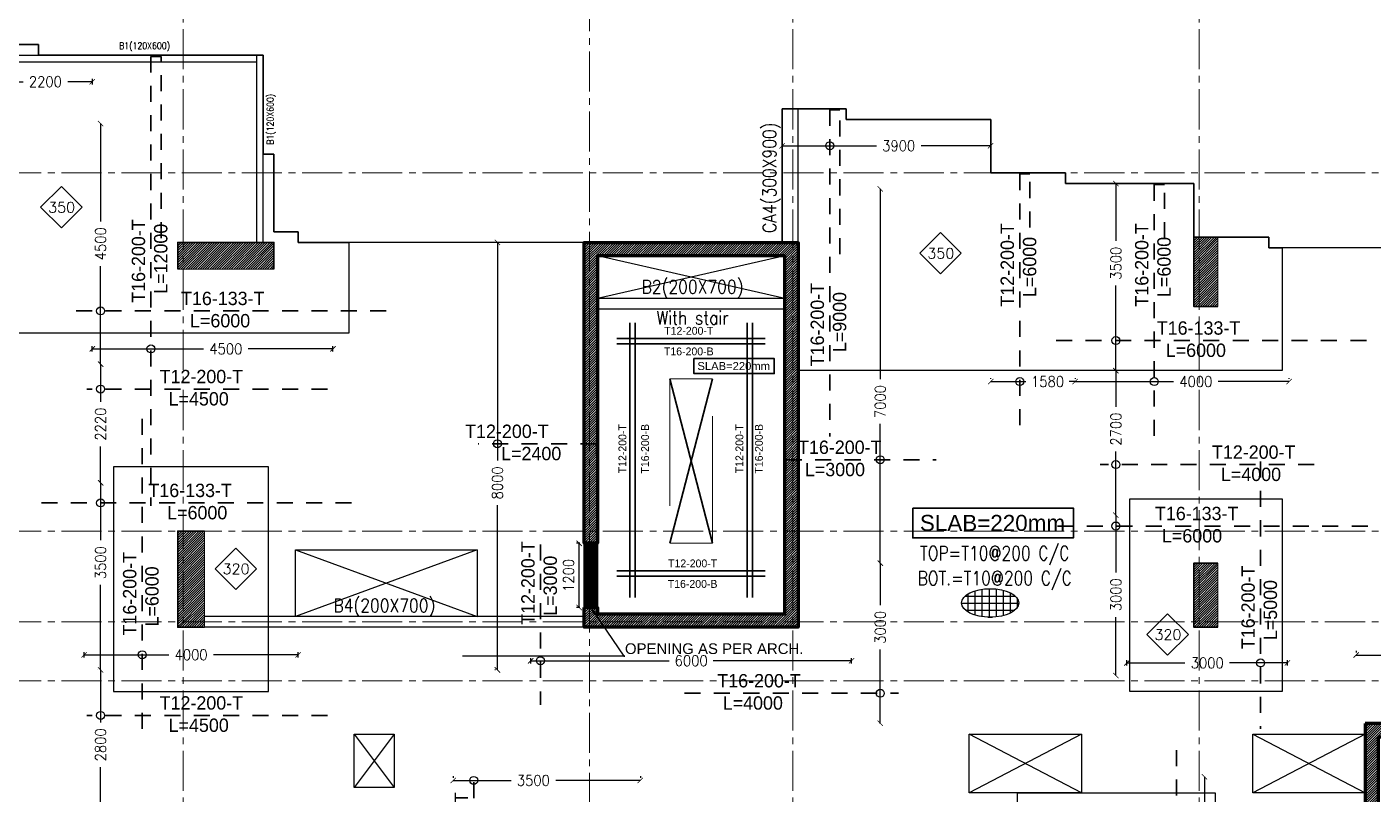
# Model space of a CAD drawing. Header units: millimetres. Extents: x -967280 to 3852, y 2833 to 1955156.
# Drawn here: x -735148 to -709979, y 902215 to 916569 of the extents above; entities that cross this region are included whole.
import ezdxf
from ezdxf import colors
from ezdxf.entities.mleader import LeaderData, LeaderLine
from ezdxf.enums import TextEntityAlignment as Align
from ezdxf.math import Vec2, Vec3

# ---------------------------------------------------------------- set-up
doc = ezdxf.new("R2010")
doc.units = ezdxf.units.MM
doc.header["$LTSCALE"] = 1000
doc.header["$PDMODE"] = 35
doc.header["$PDSIZE"] = 25
for name, pattern in [('$0$DASHED2', [0.375, 0.25, -0.125]), ('B05-FIRST FLOOR PLAN$0$DLINE', [0.55, 0.3, -0.25]), ('Columns_Structural070816$0$CENTER2', [1.125, 0.75, -0.125, 0.125, -0.125]), ('HRZN_Line-Ptrn-Sold', [9144001.0, 9144000.0, -1]), ('Overhead', [3.96875, 2.38125, -1.5875])]:
    doc.linetypes.add(name, pattern=pattern)
for name, color, linetype in [('_N-DIM 3', 7, 'Continuous'), ('B05-FIRST FLOOR PLAN$0$STR_ROOF RFT$0$S-SYMB', 30, 'Continuous'), ('S - col hach', 1, 'Continuous'), ('S - dot', 1, 'Continuous'), ('S -Beams', 2, 'Continuous'), ('S-OPENING', 4, 'Continuous'), ('S-TEXT', 2, 'Continuous'), ('SLAB', 210, 'Continuous'), ('ST-LEVEL', 3, 'Continuous')]:
    doc.layers.add(name, color=color, linetype=linetype)
for name, color, linetype, lineweight in [('A-STAIR', 1, 'HRZN_Line-Ptrn-Sold', 13), ('S - column', 6, 'Continuous', 60), ('S-TEXT-1', 3, 'Continuous', 20), ('S-TEXT-3', 8, 'Continuous', 13), ('ST-000-AXIS', 9, 'Columns_Structural070816$0$CENTER2', 9), ('ST-203-SLAB-TXT', 7, 'Continuous', 30), ('ST-206-SLAB-DIM', 1, 'Continuous', 20), ('ST-RFT-BOT', 2, '$0$DASHED2', 30), ('ST-RFT-TOP', 5, '$0$DASHED2', 30)]:
    doc.layers.add(name, color=color, linetype=linetype, lineweight=lineweight)
doc.styles.add('B05-FIRST FLOOR PLAN$0$XS-Roof RFT$0$T25-100', font='STENCIL.shx', dxfattribs={"height": 250})
doc.styles.add('ISO', font='isocp2.shx', dxfattribs={"width": 0.8})
doc.styles.add('ROMANC', font='romanc.shx')
doc.styles.add('ST-DIM', font='romans.shx', dxfattribs={"width": 0.85})
doc.styles.add('STDS1-00-03-1dwg$0$ARC8', font='Simplex.shx', dxfattribs={"width": 0.8})
doc.styles.add('TUNELNO', font='romans.shx', dxfattribs={"width": 0.9})
doc.styles.add('TXT DIM 25', font='arial.ttf')
doc.styles.add('XREF-ST-FRAMING 1ST FLOOR$0$STRECTURAL', font='arial.ttf')
doc.dimstyles.new('Copy(2) of DSEC', dxfattribs={"dimtxt": 200, "dimasz": 100, "dimexe": 50, "dimexo": 80, "dimgap": 100, "dimtad": 1, "dimdec": 0, "dimrnd": 5, "dimzin": 0, "dimdsep": 46, "dimtxsty": 'TUNELNO', "dimblk": 'ARCHTICK', "dimcen": 0.09, "dimclrd": 1, "dimclre": 1, "dimclrt": 3, "dimadec": 0, "dimazin": 0, "dimtfac": 0.78125, "dimtdec": 0, "dimtix": 1, "dimtmove": 2, "dimatfit": 3, "dimldrblk": 'ARCHTICK', "dimfxl": 1, "dimtolj": 1, "dimtzin": 0, "dimarcsym": 0})

# ---------------------------------------------------------------- blocks, each defined once
blk = doc.blocks.new('str col from 1st to 3rd')
at = {"layer": 'S - col hach'}
h = blk.add_hatch(dxfattribs=at)
h.set_pattern_fill('ANSI31', color=2, scale=10)
h.set_pattern_definition([(45, (-254398.726, -1220652.032), (-22.4506403, 22.4506403), [])])
h.paths.add_polyline_path([(-2750, 10800), (-2750, 12100), (-3200, 12100), (-3200, 10800)])
h = blk.add_hatch(dxfattribs=at)
h.set_pattern_fill('ANSI31', color=2, scale=10)
h.set_pattern_definition([(45, (-254348.726, -1220602.032), (-22.4506403, 22.4506403), [])])
h.paths.add_polyline_path([(-20400, 11500), (-20400, 12000), (-22200, 12000), (-22200, 11500)])
h = blk.add_hatch(dxfattribs=at)
h.set_pattern_fill('ANSI31', color=3, scale=10)
h.set_pattern_definition([(45, (610128.69, -719880.126), (-22.4506403, 22.4506403), [])])
h.paths.add_polyline_path([(-10850, 5050), (-14350, 5050), (-14350, 5170), (-14600, 5170), (-14600, 4800), (-10600, 4800), (-10600, 12000), (-14600, 12000), (-14600, 6370), (-14350, 6370), (-14350, 11750), (-10850, 11750)])
h = blk.add_hatch(dxfattribs=at)
h.set_pattern_fill('ANSI31', color=2, scale=10)
h.set_pattern_definition([(45, (-567332.766, -1475289.637), (-22.4506403, 22.4506403), [])])
h.paths.add_polyline_path([(-21700, 6600), (-22200, 6600), (-22200, 4800), (-21700, 4800)])
h = blk.add_hatch(dxfattribs=at)
h.set_pattern_fill('ANSI31', color=2, scale=10)
h.set_pattern_definition([(45, (-254348.726, -1220652.032), (-22.4506403, 22.4506403), [])])
h.paths.add_polyline_path([(-2750, 4800), (-2750, 6000), (-3200, 6000), (-3200, 4800)])
h = blk.add_hatch(dxfattribs=at)
h.set_pattern_fill('ANSI31', color=3, scale=10)
h.set_pattern_definition([(45, (-254348.726, -1220652.032), (-22.4506403, 22.4506403), [])])
h.paths.add_polyline_path([(0, 3000), (0, -3000), (2600, -3000), (2600, -2750), (250, -2750), (250, 2750), (2600, 2750), (2600, 3000)])
at = {"layer": 'S - column', "lineweight": 15}
for points in [[(-3200, 10800), (-2750, 10800), (-2750, 12100), (-3200, 12100)], [(-20400, 11500), (-22200, 11500), (-22200, 12000), (-20400, 12000)], [(-21700, 6600), (-22200, 6600), (-22200, 4800), (-21700, 4800)], [(-3200, 4800), (-2750, 4800), (-2750, 6000), (-3200, 6000)]]:
    blk.add_lwpolyline(points, close=True, dxfattribs=at)
at = {"layer": 'S - column', "color": 3}
blk.add_lwpolyline([(-14600, 5170), (-14350, 5170), (-14350, 5050), (-10850, 5050), (-10850, 11750), (-14350, 11750), (-14350, 6370), (-14600, 6370), (-14600, 12000), (-10600, 12000), (-10600, 4800), (-14600, 4800)], close=True, dxfattribs=at)
blk.add_lwpolyline([(0, 3000), (0, -3000), (2600, -3000), (2600, -2750), (250, -2750), (250, 2750), (2600, 2750), (2600, 3000), (0, 3000)], dxfattribs=at)
at = {"layer": 'ST-RFT-BOT', "color": 7, "linetype": 'Continuous', "ltscale": 30}
blk.add_line((-20400, 11500), (-20400, 11819), dxfattribs=at)
for points in [[(-2750, 12100), (-3200, 12100), (-3200, 10800), (-2750, 10800)], [(-20400, 11500), (-20400, 12000), (-22200, 12000), (-22200, 11500)], [(-22200, 11500), (-22200, 12000), (-20400, 12000), (-20400, 11500)], [(-21700, 6600), (-22200, 6600), (-22200, 4800), (-21700, 4800)], [(-2750, 6000), (-3200, 6000), (-3200, 4800), (-2750, 4800)]]:
    blk.add_lwpolyline(points, dxfattribs=at)
blk = doc.blocks.new('_ArchTick')
at = {"color": 0, "linetype": 'ByBlock', "const_width": 0.15}
blk.add_lwpolyline([(-0.5, -0.5), (0.5, 0.5)], dxfattribs=at)
blk = doc.blocks.new('*D1402')
at = {"layer": '_N-DIM 3', "color": 1, "linetype": 'Continuous', "lineweight": -2, "ltscale": 30, "transparency": 16777216}
for p, q in [((-724809, 906907), (-724872, 906907)), ((-724822, 905707), (-724822, 906907)), ((-724809, 905707), (-724872, 905707))]:
    blk.add_line(p, q, dxfattribs=at)
at = {"layer": 'Defpoints', "color": 0, "linetype": 'Continuous', "ltscale": 30, "transparency": 16777216}
for p in [(-724822, 906907), (-724729, 906907), (-724729, 905707)]:
    blk.add_point(p, dxfattribs=at)
at = {"layer": '_N-DIM 3', "color": 1, "linetype": 'Continuous', "lineweight": -2, "ltscale": 30, "transparency": 16777216, "xscale": 100, "yscale": 100, "zscale": 100}
for p, rotation in [((-724822, 906907), 90), ((-724822, 905707), 270)]:
    blk.add_blockref('_ArchTick', p, dxfattribs=dict(at, rotation=rotation))
at = {"layer": '_N-DIM 3', "color": 3, "linetype": 'Continuous', "ltscale": 30, "transparency": 16777216, "insert": (-725022, 906307), "char_height": 200, "attachment_point": 5, "rotation": 90, "style": 'TUNELNO'}
blk.add_mtext('\\A1;1200', dxfattribs=at)
blk = doc.blocks.new('*D914')
at = {"layer": 'Defpoints', "color": 0, "transparency": 16777216}
for p in [(-719163, 913537), (-719193, 906537), (-719163, 906537)]:
    blk.add_point(p, dxfattribs=at)
at = {"layer": 'ST-206-SLAB-DIM', "color": 1, "lineweight": -2, "transparency": 16777216}
for p, q in [((-719193, 913537), (-719193, 909976)), ((-719193, 906537), (-719193, 909141))]:
    blk.add_line(p, q, dxfattribs=at)
at = {"layer": 'ST-206-SLAB-DIM', "color": 1, "lineweight": -2, "transparency": 16777216, "xscale": 100, "yscale": 100, "zscale": 100}
for p, rotation in [((-719193, 913537), 90), ((-719193, 906537), 270)]:
    blk.add_blockref('_ArchTick', p, dxfattribs=dict(at, rotation=rotation))
at = {"layer": 'ST-206-SLAB-DIM', "color": 3, "transparency": 16777216, "insert": (-719193, 909559), "char_height": 200, "attachment_point": 5, "rotation": 90, "style": 'TUNELNO'}
blk.add_mtext('\\A1;7000', dxfattribs=at)
blk = doc.blocks.new('*D915')
at = {"layer": 'Defpoints', "color": 0, "transparency": 16777216}
for p in [(-726309, 912537), (-726351, 904539), (-726309, 904539)]:
    blk.add_point(p, dxfattribs=at)
at = {"layer": 'ST-206-SLAB-DIM', "color": 1, "lineweight": -2, "transparency": 16777216}
for p, q in [((-726389, 912537), (-726401, 912537)), ((-726351, 912537), (-726351, 908455)), ((-726351, 904539), (-726351, 907621)), ((-726389, 904539), (-726401, 904539))]:
    blk.add_line(p, q, dxfattribs=at)
at = {"layer": 'ST-206-SLAB-DIM', "color": 1, "lineweight": -2, "transparency": 16777216, "xscale": 100, "yscale": 100, "zscale": 100}
for p, rotation in [((-726351, 912537), 90), ((-726351, 904539), 270)]:
    blk.add_blockref('_ArchTick', p, dxfattribs=dict(at, rotation=rotation))
at = {"layer": 'ST-206-SLAB-DIM', "color": 3, "transparency": 16777216, "insert": (-726351, 908038), "char_height": 200, "attachment_point": 5, "rotation": 90, "style": 'TUNELNO'}
blk.add_mtext('\\A1;8000', dxfattribs=at)
blk = doc.blocks.new('*D916')
at = {"layer": 'Defpoints', "color": 0, "transparency": 16777216}
for p in [(-714758, 907435), (-714788, 904434), (-714758, 904434)]:
    blk.add_point(p, dxfattribs=at)
at = {"layer": 'ST-206-SLAB-DIM', "color": 1, "lineweight": -2, "transparency": 16777216}
for p, q in [((-714788, 907435), (-714788, 906363)), ((-714788, 904434), (-714788, 905528))]:
    blk.add_line(p, q, dxfattribs=at)
at = {"layer": 'ST-206-SLAB-DIM', "color": 1, "lineweight": -2, "transparency": 16777216, "xscale": 100, "yscale": 100, "zscale": 100}
for p, rotation in [((-714788, 907435), 90), ((-714788, 904434), 270)]:
    blk.add_blockref('_ArchTick', p, dxfattribs=dict(at, rotation=rotation))
at = {"layer": 'ST-206-SLAB-DIM', "color": 3, "transparency": 16777216, "insert": (-714788, 905945), "char_height": 200, "attachment_point": 5, "rotation": 90, "style": 'TUNELNO'}
blk.add_mtext('\\A1;3000', dxfattribs=at)
blk = doc.blocks.new('*D917')
at = {"layer": 'Defpoints', "color": 0, "transparency": 16777216}
for p in [(-733740, 914760), (-733770, 910259), (-733740, 910259)]:
    blk.add_point(p, dxfattribs=at)
at = {"layer": 'ST-206-SLAB-DIM', "color": 1, "lineweight": -2, "transparency": 16777216}
for p, q in [((-733770, 914760), (-733770, 912930)), ((-733770, 910259), (-733770, 912095))]:
    blk.add_line(p, q, dxfattribs=at)
at = {"layer": 'ST-206-SLAB-DIM', "color": 1, "lineweight": -2, "transparency": 16777216, "xscale": 100, "yscale": 100, "zscale": 100}
for p, rotation in [((-733770, 914760), 90), ((-733770, 910259), 270)]:
    blk.add_blockref('_ArchTick', p, dxfattribs=dict(at, rotation=rotation))
at = {"layer": 'ST-206-SLAB-DIM', "color": 3, "transparency": 16777216, "insert": (-733770, 912512), "char_height": 200, "attachment_point": 5, "rotation": 90, "style": 'TUNELNO'}
blk.add_mtext('\\A1;4500', dxfattribs=at)
blk = doc.blocks.new('*D918')
at = {"layer": 'Defpoints', "color": 0, "transparency": 16777216}
for p in [(-733740, 908040), (-733770, 904539), (-733740, 904539)]:
    blk.add_point(p, dxfattribs=at)
at = {"layer": 'ST-206-SLAB-DIM', "color": 1, "lineweight": -2, "transparency": 16777216}
for p, q in [((-733770, 908040), (-733770, 906963)), ((-733770, 904539), (-733770, 906128))]:
    blk.add_line(p, q, dxfattribs=at)
at = {"layer": 'ST-206-SLAB-DIM', "color": 1, "lineweight": -2, "transparency": 16777216, "xscale": 100, "yscale": 100, "zscale": 100}
for p, rotation in [((-733770, 908040), 90), ((-733770, 904539), 270)]:
    blk.add_blockref('_ArchTick', p, dxfattribs=dict(at, rotation=rotation))
at = {"layer": 'ST-206-SLAB-DIM', "color": 3, "transparency": 16777216, "insert": (-733770, 906545), "char_height": 200, "attachment_point": 5, "rotation": 90, "style": 'TUNELNO'}
blk.add_mtext('\\A1;3500', dxfattribs=at)
blk = doc.blocks.new('*D929')
at = {"layer": 'Defpoints', "color": 0, "transparency": 16777216}
for p in [(-714758, 913637), (-714788, 910136), (-714758, 910136)]:
    blk.add_point(p, dxfattribs=at)
at = {"layer": 'ST-206-SLAB-DIM', "color": 1, "lineweight": -2, "transparency": 16777216}
for p, q in [((-714788, 913637), (-714788, 912565)), ((-714788, 910136), (-714788, 911730))]:
    blk.add_line(p, q, dxfattribs=at)
at = {"layer": 'ST-206-SLAB-DIM', "color": 1, "lineweight": -2, "transparency": 16777216, "xscale": 100, "yscale": 100, "zscale": 100}
for p, rotation in [((-714788, 913637), 90), ((-714788, 910136), 270)]:
    blk.add_blockref('_ArchTick', p, dxfattribs=dict(at, rotation=rotation))
at = {"layer": 'ST-206-SLAB-DIM', "color": 3, "transparency": 16777216, "insert": (-714788, 912147), "char_height": 200, "attachment_point": 5, "rotation": 90, "style": 'TUNELNO'}
blk.add_mtext('\\A1;3500', dxfattribs=at)
blk = doc.blocks.new('*D930')
at = {"layer": 'Defpoints', "color": 0, "transparency": 16777216}
for p in [(-727179, 902471), (-723679, 902471), (-723679, 902471)]:
    blk.add_point(p, dxfattribs=at)
at = {"layer": 'ST-206-SLAB-DIM', "color": 1, "lineweight": -2, "transparency": 16777216}
for p, q in [((-727179, 902551), (-727179, 902521)), ((-727179, 902471), (-726096, 902471)), ((-723679, 902471), (-725262, 902471)), ((-723679, 902551), (-723679, 902521))]:
    blk.add_line(p, q, dxfattribs=at)
at = {"layer": 'ST-206-SLAB-DIM', "color": 1, "lineweight": -2, "transparency": 16777216, "xscale": 100, "yscale": 100, "zscale": 100, "rotation": 180}
blk.add_blockref('_ArchTick', (-727179, 902471), dxfattribs=at)
at = {"layer": 'ST-206-SLAB-DIM', "color": 1, "lineweight": -2, "transparency": 16777216, "xscale": 100, "yscale": 100, "zscale": 100}
blk.add_blockref('_ArchTick', (-723679, 902471), dxfattribs=at)
at = {"layer": 'ST-206-SLAB-DIM', "color": 3, "transparency": 16777216, "insert": (-725679, 902471), "char_height": 200, "attachment_point": 5, "style": 'TUNELNO'}
blk.add_mtext('\\A1;3500', dxfattribs=at)
blk = doc.blocks.new('*D931')
at = {"layer": 'Defpoints', "color": 0, "transparency": 16777216}
for p in [(-710296, 904817), (-706796, 904817), (-706796, 904817)]:
    blk.add_point(p, dxfattribs=at)
at = {"layer": 'ST-206-SLAB-DIM', "color": 1, "lineweight": -2, "transparency": 16777216}
for p, q in [((-710296, 904897), (-710296, 904867)), ((-706796, 904897), (-706796, 904867)), ((-710296, 904817), (-708963, 904817)), ((-706796, 904817), (-708129, 904817))]:
    blk.add_line(p, q, dxfattribs=at)
at = {"layer": 'ST-206-SLAB-DIM', "color": 1, "lineweight": -2, "transparency": 16777216, "xscale": 100, "yscale": 100, "zscale": 100, "rotation": 180}
blk.add_blockref('_ArchTick', (-710296, 904817), dxfattribs=at)
at = {"layer": 'ST-206-SLAB-DIM', "color": 1, "lineweight": -2, "transparency": 16777216, "xscale": 100, "yscale": 100, "zscale": 100}
blk.add_blockref('_ArchTick', (-706796, 904817), dxfattribs=at)
at = {"layer": 'ST-206-SLAB-DIM', "color": 3, "transparency": 16777216, "insert": (-708546, 904817), "char_height": 200, "attachment_point": 5, "style": 'TUNELNO'}
blk.add_mtext('\\A1;3500', dxfattribs=at)
blk = doc.blocks.new('*D933')
at = {"layer": 'Defpoints', "color": 0, "transparency": 16777216}
for p in [(-734079, 904691), (-730078, 904821), (-730078, 904691)]:
    blk.add_point(p, dxfattribs=at)
at = {"layer": 'ST-206-SLAB-DIM', "color": 1, "lineweight": -2, "transparency": 16777216}
for p, q in [((-734079, 904771), (-734079, 904871)), ((-730078, 904771), (-730078, 904871)), ((-734079, 904821), (-732496, 904821)), ((-730078, 904821), (-731662, 904821))]:
    blk.add_line(p, q, dxfattribs=at)
at = {"layer": 'ST-206-SLAB-DIM', "color": 1, "lineweight": -2, "transparency": 16777216, "xscale": 100, "yscale": 100, "zscale": 100, "rotation": 180}
blk.add_blockref('_ArchTick', (-734079, 904821), dxfattribs=at)
at = {"layer": 'ST-206-SLAB-DIM', "color": 1, "lineweight": -2, "transparency": 16777216, "xscale": 100, "yscale": 100, "zscale": 100}
blk.add_blockref('_ArchTick', (-730078, 904821), dxfattribs=at)
at = {"layer": 'ST-206-SLAB-DIM', "color": 3, "transparency": 16777216, "insert": (-732079, 904821), "char_height": 200, "attachment_point": 5, "style": 'TUNELNO'}
blk.add_mtext('\\A1;4000', dxfattribs=at)
blk = doc.blocks.new('*D934')
at = {"layer": 'Defpoints', "color": 0, "transparency": 16777216}
for p in [(-733927, 910414), (-729426, 910545), (-729426, 910414)]:
    blk.add_point(p, dxfattribs=at)
at = {"layer": 'ST-206-SLAB-DIM', "color": 1, "lineweight": -2, "transparency": 16777216}
for p, q in [((-733927, 910494), (-733927, 910595)), ((-733927, 910545), (-731846, 910545)), ((-729426, 910545), (-731012, 910545)), ((-729426, 910494), (-729426, 910595))]:
    blk.add_line(p, q, dxfattribs=at)
at = {"layer": 'ST-206-SLAB-DIM', "color": 1, "lineweight": -2, "transparency": 16777216, "xscale": 100, "yscale": 100, "zscale": 100, "rotation": 180}
blk.add_blockref('_ArchTick', (-733927, 910545), dxfattribs=at)
at = {"layer": 'ST-206-SLAB-DIM', "color": 1, "lineweight": -2, "transparency": 16777216, "xscale": 100, "yscale": 100, "zscale": 100}
blk.add_blockref('_ArchTick', (-729426, 910545), dxfattribs=at)
at = {"layer": 'ST-206-SLAB-DIM', "color": 3, "transparency": 16777216, "insert": (-731429, 910545), "char_height": 200, "attachment_point": 5, "style": 'TUNELNO'}
blk.add_mtext('\\A1;4500', dxfattribs=at)
blk = doc.blocks.new('*D935')
at = {"layer": 'Defpoints', "color": 0, "transparency": 16777216}
for p in [(-721029, 914476), (-717129, 914479), (-717129, 914346)]:
    blk.add_point(p, dxfattribs=at)
at = {"layer": 'ST-206-SLAB-DIM', "color": 1, "lineweight": -2, "transparency": 16777216}
for p, q in [((-721029, 914396), (-721029, 914293)), ((-721029, 914343), (-719265, 914344)), ((-717129, 914346), (-718430, 914345)), ((-717129, 914399), (-717129, 914296))]:
    blk.add_line(p, q, dxfattribs=at)
at = {"layer": 'ST-206-SLAB-DIM', "color": 1, "lineweight": -2, "transparency": 16777216, "xscale": 100, "yscale": 100, "zscale": 100}
for p, rotation in [((-721029, 914343), 180.0428213868452), ((-717129, 914346), 0.0428213868452498)]:
    blk.add_blockref('_ArchTick', p, dxfattribs=dict(at, rotation=rotation))
at = {"layer": 'ST-206-SLAB-DIM', "color": 3, "transparency": 16777216, "insert": (-718848, 914344), "char_height": 200, "attachment_point": 5, "rotation": 0.0428, "style": 'TUNELNO'}
blk.add_mtext('\\A1;3900', dxfattribs=at)
blk = doc.blocks.new('*D936')
at = {"layer": 'Defpoints', "color": 0, "transparency": 16777216}
for p in [(-719728, 904710), (-725729, 904579), (-719728, 904579)]:
    blk.add_point(p, dxfattribs=at)
at = {"layer": 'ST-206-SLAB-DIM', "color": 1, "lineweight": -2, "transparency": 16777216}
for p, q in [((-725729, 904659), (-725729, 904760)), ((-725729, 904710), (-723142, 904710)), ((-719728, 904710), (-722316, 904710)), ((-719728, 904659), (-719728, 904760))]:
    blk.add_line(p, q, dxfattribs=at)
at = {"layer": 'ST-206-SLAB-DIM', "color": 1, "lineweight": -2, "transparency": 16777216, "xscale": 100, "yscale": 100, "zscale": 100, "rotation": 180}
blk.add_blockref('_ArchTick', (-725729, 904710), dxfattribs=at)
at = {"layer": 'ST-206-SLAB-DIM', "color": 1, "lineweight": -2, "transparency": 16777216, "xscale": 100, "yscale": 100, "zscale": 100}
blk.add_blockref('_ArchTick', (-719728, 904710), dxfattribs=at)
at = {"layer": 'ST-206-SLAB-DIM', "color": 3, "transparency": 16777216, "insert": (-722729, 904710), "char_height": 200, "attachment_point": 5, "style": 'TUNELNO'}
blk.add_mtext('\\A1;6000', dxfattribs=at)
blk = doc.blocks.new('*D937')
at = {"layer": 'Defpoints', "color": 0, "transparency": 16777216}
for p in [(-711581, 904669), (-714582, 904539), (-711581, 904539)]:
    blk.add_point(p, dxfattribs=at)
at = {"layer": 'ST-206-SLAB-DIM', "color": 1, "lineweight": -2, "transparency": 16777216}
for p, q in [((-714582, 904619), (-714582, 904719)), ((-714582, 904669), (-713496, 904669)), ((-711581, 904669), (-712662, 904669)), ((-711581, 904619), (-711581, 904719))]:
    blk.add_line(p, q, dxfattribs=at)
at = {"layer": 'ST-206-SLAB-DIM', "color": 1, "lineweight": -2, "transparency": 16777216, "xscale": 100, "yscale": 100, "zscale": 100, "rotation": 180}
blk.add_blockref('_ArchTick', (-714582, 904669), dxfattribs=at)
at = {"layer": 'ST-206-SLAB-DIM', "color": 1, "lineweight": -2, "transparency": 16777216, "xscale": 100, "yscale": 100, "zscale": 100}
blk.add_blockref('_ArchTick', (-711581, 904669), dxfattribs=at)
at = {"layer": 'ST-206-SLAB-DIM', "color": 3, "transparency": 16777216, "insert": (-713079, 904669), "char_height": 200, "attachment_point": 5, "style": 'TUNELNO'}
blk.add_mtext('\\A1;3000', dxfattribs=at)
blk = doc.blocks.new('*D940')
at = {"layer": 'Defpoints', "color": 0, "transparency": 16777216}
for p in [(-715551, 909916), (-711551, 909933), (-711551, 909916)]:
    blk.add_point(p, dxfattribs=at)
at = {"layer": 'ST-206-SLAB-DIM', "color": 1, "lineweight": -2, "transparency": 16777216}
for p, q in [((-715551, 909996), (-715551, 909983)), ((-715551, 909933), (-713710, 909933)), ((-711551, 909933), (-712876, 909933)), ((-711551, 909996), (-711551, 909983))]:
    blk.add_line(p, q, dxfattribs=at)
at = {"layer": 'ST-206-SLAB-DIM', "color": 1, "lineweight": -2, "transparency": 16777216, "xscale": 100, "yscale": 100, "zscale": 100, "rotation": 180}
blk.add_blockref('_ArchTick', (-715551, 909933), dxfattribs=at)
at = {"layer": 'ST-206-SLAB-DIM', "color": 1, "lineweight": -2, "transparency": 16777216, "xscale": 100, "yscale": 100, "zscale": 100}
blk.add_blockref('_ArchTick', (-711551, 909933), dxfattribs=at)
at = {"layer": 'ST-206-SLAB-DIM', "color": 3, "transparency": 16777216, "insert": (-713293, 909933), "char_height": 200, "attachment_point": 5, "style": 'TUNELNO'}
blk.add_mtext('\\A1;4000', dxfattribs=at)
blk = doc.blocks.new('*D942')
at = {"layer": 'Defpoints', "color": 0, "transparency": 16777216}
for p in [(-714758, 910136), (-714788, 907435), (-714758, 907435)]:
    blk.add_point(p, dxfattribs=at)
at = {"layer": 'ST-206-SLAB-DIM', "color": 1, "lineweight": -2, "transparency": 16777216}
for p, q in [((-714788, 910136), (-714788, 909461)), ((-714788, 907435), (-714788, 908627))]:
    blk.add_line(p, q, dxfattribs=at)
at = {"layer": 'ST-206-SLAB-DIM', "color": 1, "lineweight": -2, "transparency": 16777216, "xscale": 100, "yscale": 100, "zscale": 100}
for p, rotation in [((-714788, 910136), 90), ((-714788, 907435), 270)]:
    blk.add_blockref('_ArchTick', p, dxfattribs=dict(at, rotation=rotation))
at = {"layer": 'ST-206-SLAB-DIM', "color": 3, "transparency": 16777216, "insert": (-714788, 909044), "char_height": 200, "attachment_point": 5, "rotation": 90, "style": 'TUNELNO'}
blk.add_mtext('\\A1;2700', dxfattribs=at)
blk = doc.blocks.new('*D943')
at = {"layer": 'Defpoints', "color": 0, "transparency": 16777216}
for p in [(-733740, 910259), (-733770, 908040), (-733740, 908040)]:
    blk.add_point(p, dxfattribs=at)
at = {"layer": 'ST-206-SLAB-DIM', "color": 1, "lineweight": -2, "transparency": 16777216}
for p, q in [((-733770, 910259), (-733770, 909555)), ((-733770, 908040), (-733770, 908720))]:
    blk.add_line(p, q, dxfattribs=at)
at = {"layer": 'ST-206-SLAB-DIM', "color": 1, "lineweight": -2, "transparency": 16777216, "xscale": 100, "yscale": 100, "zscale": 100}
for p, rotation in [((-733770, 910259), 90), ((-733770, 908040), 270)]:
    blk.add_blockref('_ArchTick', p, dxfattribs=dict(at, rotation=rotation))
at = {"layer": 'ST-206-SLAB-DIM', "color": 3, "transparency": 16777216, "insert": (-733770, 909137), "char_height": 200, "attachment_point": 5, "rotation": 90, "style": 'TUNELNO'}
blk.add_mtext('\\A1;2220', dxfattribs=at)
blk = doc.blocks.new('*D944')
at = {"layer": 'Defpoints', "color": 0, "transparency": 16777216}
for p in [(-733740, 904539), (-733770, 901740), (-733740, 901740)]:
    blk.add_point(p, dxfattribs=at)
at = {"layer": 'ST-206-SLAB-DIM', "color": 1, "lineweight": -2, "transparency": 16777216}
for p, q in [((-733820, 904539), (-733820, 904539)), ((-733770, 904539), (-733770, 903555)), ((-733770, 901740), (-733770, 902720)), ((-733820, 901740), (-733820, 901740))]:
    blk.add_line(p, q, dxfattribs=at)
at = {"layer": 'ST-206-SLAB-DIM', "color": 1, "lineweight": -2, "transparency": 16777216, "xscale": 100, "yscale": 100, "zscale": 100}
for p, rotation in [((-733770, 904539), 89.99795306700649), ((-733770, 901740), 269.9979530670066)]:
    blk.add_blockref('_ArchTick', p, dxfattribs=dict(at, rotation=rotation))
at = {"layer": 'ST-206-SLAB-DIM', "color": 3, "transparency": 16777216, "insert": (-733770, 903137), "char_height": 200, "attachment_point": 5, "rotation": 89.998, "style": 'TUNELNO'}
blk.add_mtext('\\A1;2800', dxfattribs=at)
blk = doc.blocks.new('*D963')
at = {"layer": 'Defpoints', "color": 0, "transparency": 16777216}
for p in [(-736129, 915676), (-733927, 915679), (-733926, 915543)]:
    blk.add_point(p, dxfattribs=at)
at = {"layer": 'ST-206-SLAB-DIM', "color": 1, "lineweight": -2, "transparency": 16777216}
for p, q in [((-736129, 915596), (-736128, 915490)), ((-736129, 915540), (-735220, 915542)), ((-733926, 915543), (-734386, 915543)), ((-733927, 915599), (-733926, 915493))]:
    blk.add_line(p, q, dxfattribs=at)
at = {"layer": 'ST-206-SLAB-DIM', "color": 1, "lineweight": -2, "transparency": 16777216, "xscale": 100, "yscale": 100, "zscale": 100}
for p, rotation in [((-736129, 915540), 180.0758397816262), ((-733926, 915543), 0.0758397816261397)]:
    blk.add_blockref('_ArchTick', p, dxfattribs=dict(at, rotation=rotation))
at = {"layer": 'ST-206-SLAB-DIM', "color": 3, "transparency": 16777216, "insert": (-734803, 915544), "char_height": 200, "attachment_point": 5, "rotation": 0.0758, "style": 'TUNELNO'}
blk.add_mtext('\\A1;2200', dxfattribs=at)
blk = doc.blocks.new('*D977')
at = {"layer": 'Defpoints', "color": 0, "transparency": 16777216}
for p in [(-713102, 902538), (-713132, 899037), (-713102, 899037)]:
    blk.add_point(p, dxfattribs=at)
at = {"layer": 'ST-206-SLAB-DIM', "color": 1, "lineweight": -2, "transparency": 16777216}
for p, q in [((-713132, 902538), (-713132, 901205)), ((-713132, 899037), (-713132, 900370))]:
    blk.add_line(p, q, dxfattribs=at)
at = {"layer": 'ST-206-SLAB-DIM', "color": 1, "lineweight": -2, "transparency": 16777216, "xscale": 100, "yscale": 100, "zscale": 100}
for p, rotation in [((-713132, 902538), 90), ((-713132, 899037), 270)]:
    blk.add_blockref('_ArchTick', p, dxfattribs=dict(at, rotation=rotation))
at = {"layer": 'ST-206-SLAB-DIM', "color": 3, "transparency": 16777216, "insert": (-713132, 900787), "char_height": 200, "attachment_point": 5, "rotation": 90, "style": 'TUNELNO'}
blk.add_mtext('\\A1;3500', dxfattribs=at)
blk = doc.blocks.new('00_block1010')
at = {"layer": 'S-TEXT-1', "style": 'ISO', "width": 0.8}
for tag, p in [('LINE_2', (40.7, 44.3)), ('LINE_1', (40.7, 75.2))]:
    blk.add_attdef(tag, text='', height=22.5, dxfattribs=at).set_placement(p, align=Align.CENTER)
at = {"layer": 'S-TEXT-3', "style": 'ISO', "width": 0.8}
blk.add_attdef('LINE_3', text='', height=18, dxfattribs=at).set_placement((40.7, 13.4), align=Align.CENTER)
blk = doc.blocks.new('*D990')
at = {"layer": 'Defpoints', "color": 0, "transparency": 16777216}
for p in [(-717129, 909916), (-715551, 909933), (-715551, 909916)]:
    blk.add_point(p, dxfattribs=at)
at = {"layer": 'ST-206-SLAB-DIM', "color": 1, "lineweight": -2, "transparency": 16777216}
for p, q in [((-717129, 909996), (-717129, 909983)), ((-717129, 909933), (-716469, 909933)), ((-715551, 909933), (-715661, 909933)), ((-715551, 909996), (-715551, 909983))]:
    blk.add_line(p, q, dxfattribs=at)
at = {"layer": 'ST-206-SLAB-DIM', "color": 1, "lineweight": -2, "transparency": 16777216, "xscale": 100, "yscale": 100, "zscale": 100, "rotation": 180}
blk.add_blockref('_ArchTick', (-717129, 909933), dxfattribs=at)
at = {"layer": 'ST-206-SLAB-DIM', "color": 1, "lineweight": -2, "transparency": 16777216, "xscale": 100, "yscale": 100, "zscale": 100}
blk.add_blockref('_ArchTick', (-715551, 909933), dxfattribs=at)
at = {"layer": 'ST-206-SLAB-DIM', "color": 3, "transparency": 16777216, "insert": (-716065, 909933), "char_height": 200, "attachment_point": 5, "style": 'TUNELNO'}
blk.add_mtext('\\A1;1580', dxfattribs=at)
blk = doc.blocks.new('*D969')
at = {"layer": 'Defpoints', "color": 0, "transparency": 16777216}
for p in [(-719163, 906537), (-719193, 903539), (-719163, 903539)]:
    blk.add_point(p, dxfattribs=at)
at = {"layer": 'ST-206-SLAB-DIM', "color": 1, "lineweight": -2, "transparency": 16777216}
for p, q in [((-719193, 906537), (-719193, 905752)), ((-719193, 903539), (-719193, 904918))]:
    blk.add_line(p, q, dxfattribs=at)
at = {"layer": 'ST-206-SLAB-DIM', "color": 1, "lineweight": -2, "transparency": 16777216, "xscale": 100, "yscale": 100, "zscale": 100}
for p, rotation in [((-719193, 906537), 90), ((-719193, 903539), 270)]:
    blk.add_blockref('_ArchTick', p, dxfattribs=dict(at, rotation=rotation))
at = {"layer": 'ST-206-SLAB-DIM', "color": 3, "transparency": 16777216, "insert": (-719193, 905335), "char_height": 200, "attachment_point": 5, "rotation": 90, "style": 'TUNELNO'}
blk.add_mtext('\\A1;3000', dxfattribs=at)
blk = doc.blocks.new('AXES-00')
at = {"layer": 'ST-000-AXIS'}
for p, q in [((525498.9, 750979.6), (525498.9, 695813.8)), ((533098.9, 695813.8), (533098.9, 750979.6)), ((536898.9, 750979.6), (536898.9, 695813.8)), ((544498.9, 750979.6), (544498.9, 695813.8)), ((575723.2, 737039.7), (505674.3, 737039.7)), ((575723.2, 730339.7), (505674.3, 730339.7)), ((575723.2, 728639.7), (505674.3, 728639.7)), ((575723.2, 727539.7), (505674.3, 727539.7))]:
    blk.add_line(p, q, dxfattribs=at)

msp = doc.modelspace()

# ---------------------------------------------------------------- hatches: boundary and pattern name
at = {"layer": 'S-OPENING', "ltscale": 30, "transparency": 33554483}
h = msp.add_hatch(dxfattribs=at)
h.set_pattern_fill('ANSI37', scale=5)
h.set_pattern_definition([(45, (167355.486, 102495.568), (-11.22532015, 11.22532015), []), (135, (167355.486, 102495.568), (-11.22532015, -11.22532015), [])])
h.paths.add_polyline_path([(-724728.7, 906907.4), (-724478.7, 906907.4), (-724478.7, 905707.4), (-724728.7, 905707.4)])
at = {"layer": 'ST-LEVEL'}
h = msp.add_hatch(dxfattribs=at)
h.set_pattern_fill('NET', color=6, scale=1057.870248)
h.set_pattern_definition([(0, (-743996.65, 942946.4), (0, 132.23378), []), (90, (-743996.65, 942946.4), (-132.23378, 8e-15), [])])
edge = h.paths.add_edge_path()
edge.add_ellipse((-717137.7, 905791), major_axis=(535.4, 0), ratio=0.4996806, start_angle=0, end_angle=360)

# ---------------------------------------------------------------- linework, layer by layer
at = {"layer": 'A-STAIR', "linetype": 'Overhead'}
msp.add_lwpolyline([(-722328.7, 909987.4), (-723128.7, 909987.4), (-723128.7, 906907.4), (-722328.7, 906907.4)], close=True, dxfattribs=at)
at = {"layer": 'B05-FIRST FLOOR PLAN$0$STR_ROOF RFT$0$S-SYMB'}
for centre in [(-720136, 914345.2), (-733770.3, 911255.1), (-714787.9, 910701.3), (-732829.5, 910544.8), (-716583.6, 909932.6), (-714070.5, 909932.6), (-733770.4, 909793), (-726350.9, 908768.6), (-719192.7, 908470.3), (-714788, 908379.7), (-733770.4, 907663), (-714788.1, 907230.9), (-732992.8, 904821.4), (-725546.1, 904710), (-712082.2, 904669.1), (-719192.7, 904102.4), (-733770.4, 903686.7), (-726793.4, 902470.6)]:
    msp.add_circle(centre, 75, dxfattribs=at)
at = {"layer": 'S - dot'}
for p, q in [((-720978.7, 912287.4), (-724478.7, 911487.4)), ((-720978.7, 911487.4), (-724478.7, 912287.4)), ((-726728.7, 906787.4), (-730128.7, 905537.4)), ((-730128.7, 906787.4), (-726728.7, 905537.4)), ((-729028.7, 903337.4), (-728278.7, 902337.4)), ((-728278.7, 903337.4), (-729028.7, 902337.4)), ((-715428.7, 903337.4), (-717528.7, 902237.4)), ((-715428.7, 902237.4), (-717528.7, 903337.4)), ((-710128.7, 903337.4), (-712228.7, 902237.4)), ((-712228.7, 903337.4), (-710128.7, 902237.4))]:
    msp.add_line(p, q, dxfattribs=at)
at = {"layer": 'S -Beams'}
for p, q in [((-736008.7, 916037.4), (-730730.3, 916037.4)), ((-730848.8, 912537.4), (-730848.8, 916037.4)), ((-730728.8, 912537.4), (-730728.8, 916037.4)), ((-736008.7, 915917.4), (-730848.8, 915917.4)), ((-721028.7, 912537.4), (-721028.7, 915037.4)), ((-720728.7, 912537.4), (-720728.7, 915037.4)), ((-720978.7, 911287.4), (-724478.7, 911287.4)), ((-724728.6, 905537.4), (-731828.7, 905537.4)), ((-724728.6, 905337.4), (-731828.7, 905337.4))]:
    msp.add_line(p, q, dxfattribs=at)
msp.add_lwpolyline([(-709528.7, 912437.4), (-711928.8, 912437.4), (-711928.8, 912637.4), (-713328.8, 912637.4), (-713328.8, 913637.4), (-715728.8, 913637.4), (-715728.8, 913837.4), (-717128.7, 913837.4), (-717128.7, 914837.4), (-719828.8, 914837.4), (-719828.8, 915037.4), (-721028.8, 915037.4), (-721028.8, 912537.4), (-730078.8, 912537.1), (-730078.8, 912737.4), (-730528.7, 912737.4), (-730528.7, 914187.4), (-730728.8, 914187.4), (-730728.8, 916037.4), (-734928.8, 916037.4), (-734928.8, 916237.4), (-736128.7, 916237.4)], dxfattribs=at)
at = {"layer": 'S -Beams', "color": 1}
for points in [[(-724478.7, 912287.4), (-720978.7, 912287.4), (-720978.7, 911487.4), (-724478.7, 911487.4)], [(-730128.7, 906787.4), (-726728.7, 906787.4), (-726728.7, 905537.4), (-730128.7, 905537.4)], [(-728278.7, 903337.4), (-728278.7, 902337.4), (-729028.7, 902337.4), (-729028.7, 903337.4)], [(-717528.7, 903337.4), (-715428.7, 903337.4), (-715428.7, 902237.4), (-717528.7, 902237.4)], [(-712228.7, 903337.4), (-710128.7, 903337.4), (-710128.7, 902237.4), (-712228.7, 902237.4)]]:
    msp.add_lwpolyline(points, close=True, dxfattribs=at)
at = {"layer": 'S-OPENING', "color": 4, "ltscale": 30}
msp.add_lwpolyline([(-724728.7, 906907.4), (-724478.7, 906907.4), (-724478.7, 905707.4), (-724728.7, 905707.4)], close=True, dxfattribs=at)
at = {"layer": 'S-TEXT', "color": 7, "true_color": 0xffffff}
for points in [[(-734504.7, 912808.3), (-734117.5, 913195.5), (-734504.7, 913582.6), (-734891.8, 913195.5)], [(-718066.1, 911948.7), (-717679, 912335.9), (-718066.1, 912723), (-718453.3, 912335.9)], [(-731243.3, 906043.2), (-730856.1, 906430.4), (-731243.3, 906817.6), (-731630.4, 906430.4)], [(-713819.5, 904814), (-713432.3, 905201.2), (-713819.5, 905588.3), (-714206.6, 905201.2)]]:
    msp.add_lwpolyline(points, close=True, dxfattribs=at)
at = {"layer": 'SLAB', "color": 2, "linetype": 'Continuous', "ltscale": 30}
for points in [[(-740128.7, 914237.4), (-736128.7, 914237.4), (-736128.7, 916237.4), (-734928.8, 916237.4), (-734928.8, 916037.4), (-730728.8, 916037.4), (-730728.8, 914187.4), (-730528.7, 914187.4), (-730528.7, 912737.4), (-730078.8, 912737.4), (-730078.8, 912537.1), (-729128.6, 912537.1), (-729128.6, 910837.4), (-740128.7, 910837.4)], [(-721028.7, 915037.4), (-719828.8, 915037.4), (-719828.8, 914837.4), (-717128.7, 914837.4), (-717128.7, 913837.4), (-715728.8, 913837.4), (-715728.8, 913637.4), (-713328.8, 913637.4), (-713328.8, 912637.4), (-711928.8, 912637.4), (-711928.8, 912437.4), (-711678.7, 912437.4), (-711678.7, 910137.4), (-720728.7, 910137.4), (-720728.7, 912537.4), (-721028.7, 912537.4)], [(-733528.7, 908337.5), (-733528.7, 904137.3), (-730628.7, 904137.3), (-730628.7, 908337.5)], [(-714528.7, 907737.4), (-711678.7, 907737.4), (-711678.7, 904137.4), (-714528.7, 904137.4)], [(-716628.7, 899387.4), (-716628.7, 902237.4), (-712928.7, 902237.4), (-712928.7, 899387.4)]]:
    msp.add_lwpolyline(points, close=True, dxfattribs=at)
at = {"layer": 'ST-203-SLAB-TXT'}
for points in [[(-722678.7, 910362.9), (-721176.2, 910362.9), (-721176.2, 910083.5), (-722678.7, 910083.5)], [(-718586.3, 907567.1), (-715581.4, 907567.1), (-715581.4, 907008.3), (-718586.3, 907008.3)]]:
    msp.add_lwpolyline(points, close=True, dxfattribs=at)
at = {"layer": 'ST-LEVEL'}
msp.add_ellipse((-717137.7, 905791), major_axis=(535.4, 0), ratio=0.4996806, dxfattribs=at)
at = {"layer": 'ST-RFT-BOT', "ltscale": 30}
for p, q in [((-723872.9, 911030.2), (-723872.9, 905894.7)), ((-723772.9, 911030.2), (-723772.9, 905894.7)), ((-721684.5, 911030.2), (-721684.5, 905894.7)), ((-721584.5, 911030.2), (-721584.5, 905894.7)), ((-721342, 910741.7), (-724115.4, 910741.7)), ((-721342, 910641.7), (-724115.4, 910641.7)), ((-721342, 906389.9), (-724115.4, 906389.9)), ((-721342, 906289.9), (-724115.4, 906289.9))]:
    msp.add_line(p, q, dxfattribs=at)
at = {"layer": 'ST-RFT-BOT', "color": 3, "linetype": 'Continuous', "ltscale": 30}
for p, q in [((-722328.7, 909987.4), (-723128.7, 906907.4)), ((-723128.7, 909987.4), (-722328.7, 906907.4))]:
    msp.add_line(p, q, dxfattribs=at)
at = {"layer": 'ST-RFT-TOP', "linetype": 'B05-FIRST FLOOR PLAN$0$DLINE'}
for points in [[(-732639.5, 912617.4), (-732639.5, 916017.4), (-732829.5, 916017.4), (-732829.5, 907607.4)], [(-719946, 912317.4), (-719946, 915017.4), (-720136, 915017.4), (-720136, 908907.4)], [(-716393.6, 912817.4), (-716393.6, 913817.4), (-716583.6, 913817.4), (-716583.6, 909007.4)], [(-713880.5, 912617.4), (-713880.5, 913617.4), (-714070.5, 913617.4), (-714070.5, 908807.4)], [(-728428.7, 911255.1), (-734428.7, 911255.1)], [(-710103.7, 910701.3), (-716103.7, 910701.3)], [(-729528.7, 909793), (-734028.7, 909793)], [(-732992.8, 909237.4), (-732992.8, 903237.4)], [(-724498.7, 908578.6), (-724498.7, 908768.6), (-726708.7, 908768.6)], [(-720958.7, 908280.3), (-720958.7, 908470.3), (-718148.7, 908470.3)], [(-711078.7, 908379.7), (-715078.7, 908379.7)], [(-712082.2, 908437.4), (-712082.2, 903437.4)], [(-729078.7, 907663), (-735078.7, 907663)], [(-710078.7, 907230.9), (-716078.7, 907230.9)], [(-725546.1, 906887.4), (-725546.1, 903887.4)], [(-722853.7, 904102.4), (-718853.7, 904102.4)], [(-729528.7, 903686.6), (-734028.7, 903686.6)], [(-713654.7, 903037.4), (-713654.7, 898537.4)], [(-726393.4, 900489), (-726793.4, 900489), (-726793.4, 902689)]]:
    msp.add_lwpolyline(points, dxfattribs=at)

# ---------------------------------------------------------------- block references
at = {"layer": 'S -Beams'}
msp.add_blockref('AXES-00', (-1257727.6, 176797.6), dxfattribs=at)
at = {"layer": 'ST-LEVEL'}
ref = msp.add_blockref('00_block1010', (-717359.2, 905850.3), dxfattribs=dict(at, xscale=7.537325519637018, yscale=7.537325519637018, zscale=7.537325519637018))
ref.add_attrib('LINE_1', 'TOP=T10@200 C/C', dxfattribs={"layer": 'S-TEXT-1', "height": 264.468, "style": 'STDS1-00-03-1dwg$0$ARC8', "width": 0.8}).set_placement((-717052.7, 906509.4), align=Align.BOTTOM_CENTER)
ref.add_attrib('LINE_2', 'BOT.=T10@200 C/C', dxfattribs={"layer": 'S-TEXT-1', "height": 264.468, "style": 'STDS1-00-03-1dwg$0$ARC8', "width": 0.8}).set_placement((-717052.7, 906121.1), align=Align.CENTER)
at = {"layer": 'ST-RFT-BOT', "color": 3, "linetype": 'Continuous'}
msp.add_blockref('str col from 1st to 3rd', (-710128.7, 900537.4), dxfattribs=at)

# ---------------------------------------------------------------- texts
at = {"layer": 'S-TEXT', "color": 3, "char_height": 196, "attachment_point": 1, "style": 'ROMANC'}
for s, insert in [('350', (-734751.1, 913291.5)), ('350', (-718312.6, 912431.9)), ('320', (-731489.7, 906526.4)), ('320', (-714065.9, 905297.2))]:
    msp.add_mtext_dynamic_manual_height_columns(s, width=592857.868, gutter_width=980, heights=[-196], dxfattribs=dict(at, insert=insert))
at = {"layer": 'ST-203-SLAB-TXT', "color": 1, "style": 'ST-DIM', "width": 0.85}
msp.add_text('B1(120X600)', height=125, dxfattribs=at).set_placement((-732947.4, 916217.1), align=Align.MIDDLE_CENTER)
msp.add_text('B1(120X600)', height=125, rotation=90, dxfattribs=at).set_placement((-730597.8, 914841.1), align=Align.MIDDLE_CENTER)
at = {"layer": 'ST-203-SLAB-TXT', "style": 'ST-DIM', "width": 0.85}
msp.add_text('CA4(300X900)', height=250, rotation=90, dxfattribs=at).set_placement((-721264.4, 913747.1), align=Align.MIDDLE_CENTER)
at = {"layer": 'ST-203-SLAB-TXT', "style": 'B05-FIRST FLOOR PLAN$0$XS-Roof RFT$0$T25-100'}
for s, p in [('T16-200-T', (-732938.8, 911407.7)), ('L=12000', (-732522.1, 911575.8)), ('T12-200-T', (-716692.8, 911335.7)), ('T16-200-T', (-714179.7, 911335.7)), ('L=6000', (-716276.2, 911515.6)), ('L=6000', (-713763.1, 911515.6)), ('T16-200-T', (-720245.2, 910218.9)), ('L=9000', (-719828.6, 910484.2)), ('T12-200-T', (-725655.4, 905382.7)), ('T16-200-T', (-733102.1, 905182.7)), ('L=3000', (-725238.7, 905550.8)), ('L=6000', (-732685.4, 905350.8)), ('T16-200-T', (-712191.5, 904927.4)), ('L=5000', (-711774.8, 905095.5)), ('T12-200-T', (-726902.7, 900687))]:
    msp.add_text(s, height=250, rotation=90, dxfattribs=at).set_placement(p)
at = {"layer": 'ST-203-SLAB-TXT', "style": 'ST-DIM', "width": 0.85}
for s, p in [('B2(200X700)', (-722703, 911705.4)), ('With stair', (-722703.1, 911125.5)), ('With stair', (-722703, 911125.4)), ('B4(200X700)', (-728464.2, 905745.4))]:
    msp.add_text(s, height=250, dxfattribs=at).set_placement(p, align=Align.MIDDLE_CENTER)
at = {"layer": 'ST-203-SLAB-TXT', "style": 'B05-FIRST FLOOR PLAN$0$XS-Roof RFT$0$T25-100'}
for s, p in [('T16-133-T', (-732267.1, 911364.4)), ('L=6000', (-732099, 910947.7)), ('T16-133-T', (-714022.7, 910810.6)), ('L=6000', (-713854.6, 910393.9)), ('T12-200-T', (-732667.1, 909902.3)), ('L=4500', (-732499, 909485.6)), ('T12-200-T', (-726954.6, 908877.8)), ('L=2400', (-726281.9, 908461.1)), ('T16-200-T', (-720730.4, 908579.6)), ('T12-200-T', (-712991.4, 908489)), ('L=3000', (-720602.7, 908162.9)), ('L=4000', (-712823.3, 908072.3)), ('T16-133-T', (-732876.9, 907772.2)), ('L=6000', (-732526.5, 907355.6)), ('T16-133-T', (-714056.9, 907340.1)), ('L=6000', (-713925.9, 906923.5)), ('T16-200-T', (-722240.2, 904211.6)), ('T12-200-T', (-732667.1, 903795.8)), ('L=4000', (-722138.3, 903795)), ('L=4500', (-732499, 903379.2))]:
    msp.add_text(s, height=250, dxfattribs=at).set_placement(p)
for s, p in [('T12-200-T', (-722773, 910765.3)), ('T16-200-B', (-722773, 910380.1)), ('T12-200-T', (-722701.3, 906413.5)), ('T16-200-B', (-722701.3, 906030.1))]:
    msp.add_text(s, height=147.03, dxfattribs=at).set_placement(p, align=Align.BOTTOM_CENTER)
for s, p in [('T12-200-T', (-723896.4, 908676.8)), ('T16-200-B', (-723472.8, 908676.8)), ('T12-200-T', (-721709.2, 908676.8)), ('T16-200-B', (-721344.8, 908676.8))]:
    msp.add_text(s, height=147.03, rotation=90, dxfattribs=at).set_placement(p, align=Align.BOTTOM_CENTER)
at = {"layer": 'ST-203-SLAB-TXT', "attachment_point": 5, "style": 'XREF-ST-FRAMING 1ST FLOOR$0$STRECTURAL'}
for insert, char_height in [((-721933.1, 910222.8), 149.99), ((-717095.2, 907286.9), 299.99)]:
    msp.add_mtext('SLAB=220mm', dxfattribs=dict(at, insert=insert, char_height=char_height))

# ---------------------------------------------------------------- dimensions: what is measured, and where the dimension line sits
at = {"layer": '_N-DIM 3', "color": 3, "linetype": 'Continuous', "ltscale": 30}
dim = msp.add_linear_dim(base=(-724822.2, 906907.4), p1=(-724728.7, 905707.4), p2=(-724728.7, 906907.4), angle=90, dimstyle='Copy(2) of DSEC', dxfattribs=at)
dim.commit()
dim.dimension.update_dxf_attribs({"geometry": '*D1402', "text_midpoint": (-725022.2, 906307.4)})
at = {"layer": 'ST-206-SLAB-DIM'}
for base, p1, p2, angle, picture, middle in [((-733926.5, 915543.4), (-736128.7, 915675.8), (-733926.6, 915678.7), 0.07584, '*D963', (-734802.8, 915544.3)), ((-733770.4, 910259.4), (-733740.4, 914760.3), (-733740.4, 910259.4), 270, '*D917', (-733770.4, 912512.4)), ((-717128.6, 914345.5), (-721028.7, 914475.8), (-717128.7, 914478.7), 0.04282, '*D935', (-718847.5, 914344.3)), ((-714788, 910136.5), (-714758, 913637.4), (-714758, 910136.5), 270, '*D929', (-714788, 912147.5)), ((-719192.6, 906537.4), (-719162.6, 913537.4), (-719162.6, 906537.4), 270, '*D914', (-719192.6, 909558.5)), ((-726350.9, 904538.7), (-726308.9, 912537.4), (-726308.9, 904538.7), 270, '*D915', (-726350.9, 908038)), ((-729425.7, 910544.8), (-733926.6, 910414.2), (-729425.7, 910414.2), 0, '*D934', (-731428.7, 910544.8)), ((-733770.4, 908040.3), (-733740.4, 910259.4), (-733740.4, 908040.3), 270, '*D943', (-733770.4, 909137.4)), ((-714788, 907435.3), (-714758, 910136.5), (-714758, 907435.3), 270, '*D942', (-714788, 909043.8)), ((-715550.9, 909932.6), (-717128.7, 909916.4), (-715550.9, 909916.4), 0, '*D990', (-716064.8, 909932.6)), ((-711550.8, 909932.6), (-715550.9, 909916.4), (-711550.8, 909916.4), 0, '*D940', (-713292.8, 909932.6)), ((-733770.5, 904539.4), (-733740.5, 908040.3), (-733740.5, 904539.4), 270, '*D918', (-733770.5, 906545.4)), ((-714788.1, 904434.4), (-714758.1, 907435.3), (-714758.1, 904434.4), 270, '*D916', (-714788.1, 905945.4)), ((-719192.6, 903538.7), (-719162.6, 906537.4), (-719162.6, 903538.7), 270, '*D969', (-719192.6, 905334.8)), ((-730078.3, 904821.4), (-734079.2, 904690.8), (-730078.3, 904690.8), 0, '*D933', (-732078.7, 904821.4)), ((-719728.2, 904710), (-725729.1, 904579.4), (-719728.2, 904579.4), 0, '*D936', (-722728.7, 904710)), ((-711580.8, 904669.1), (-714581.7, 904538.5), (-711580.8, 904538.5), 0, '*D937', (-713078.8, 904669.1)), ((-733770.5, 901740.3), (-733740.4, 904539.4), (-733740.5, 901740.3), 269.99795, '*D944', (-733770.4, 903137.4)), ((-713131.6, 899036.9), (-713101.6, 902537.8), (-713101.6, 899036.9), 270, '*D977', (-713131.6, 900787.4))]:
    dim = msp.add_linear_dim(base=base, p1=p1, p2=p2, angle=angle, dimstyle='Copy(2) of DSEC', dxfattribs=at)
    dim.commit()
    dim.dimension.update_dxf_attribs({"geometry": picture, "text_midpoint": middle, "dimtype": 161})
for base, p1, p2, picture, middle in [((-706796.2, 904816.7), (-710296.2, 904816.6), (-706796.2, 904816.7), '*D931', (-708546.2, 904816.7)), ((-723678.7, 902470.7), (-727178.7, 902470.6), (-723678.7, 902470.6), '*D930', (-725678.7, 902470.7))]:
    dim = msp.add_linear_dim(base=base, p1=p1, p2=p2, dimstyle='Copy(2) of DSEC', dxfattribs=at)
    dim.commit()
    dim.dimension.update_dxf_attribs({"geometry": picture, "text_midpoint": middle, "dimtype": 160})

# ---------------------------------------------------------------- leaders
at = {"layer": 'S-OPENING', "color": 4, "ltscale": 30}
ml = msp.add_multileader_mtext('Standard', dxfattribs=at)
ml.set_content('OPENING AS PER ARCH.', color=4, style='TXT DIM 25')
ml.set_leader_properties()
ml.build(insert=Vec2(0, 0))
ml.multileader.update_dxf_attribs({"text_left_attachment_type": 6, "text_right_attachment_type": 6, "dogleg_length": 0.36, "arrow_head_size": 200, "scale": 50})
ctx = ml.context
ctx.base_point, ctx.scale, ctx.char_height, ctx.arrow_head_size, ctx.landing_gap_size, ctx.plane_origin = Vec3(-723966.7, 904796.1), 50, 200, 200, 0, Vec3(-724628.7, 905737.4)
ctx.left_attachment, ctx.right_attachment = 6, 6
notes = []
notes.append((ctx, [(0, (1, 1, 0), (-723984.7, 904796.1), (1, 0), 18, [(0, [(-724628.7, 905737.4)], 0, [])])]))
ctx.mtext.insert, ctx.mtext.flow_direction = Vec3(-723966.7, 905036.1), 5
for ctx, leaders in notes:
    for number, flags, end, landing, length, lines in leaders:
        leader = LeaderData()
        leader.index, (leader.has_last_leader_line, leader.has_dogleg_vector, leader.attachment_direction) = number, flags
        leader.last_leader_point, leader.dogleg_vector, leader.dogleg_length = Vec3(end), Vec3(landing), length
        for number, points, colour, breaks in lines:
            line = LeaderLine()
            line.index, line.vertices, line.color, line.breaks = number, Vec3.list(points), colors.encode_raw_color(colour), breaks
            leader.lines.append(line)
        ctx.leaders.append(leader)

doc.saveas('drawing.dxf')
